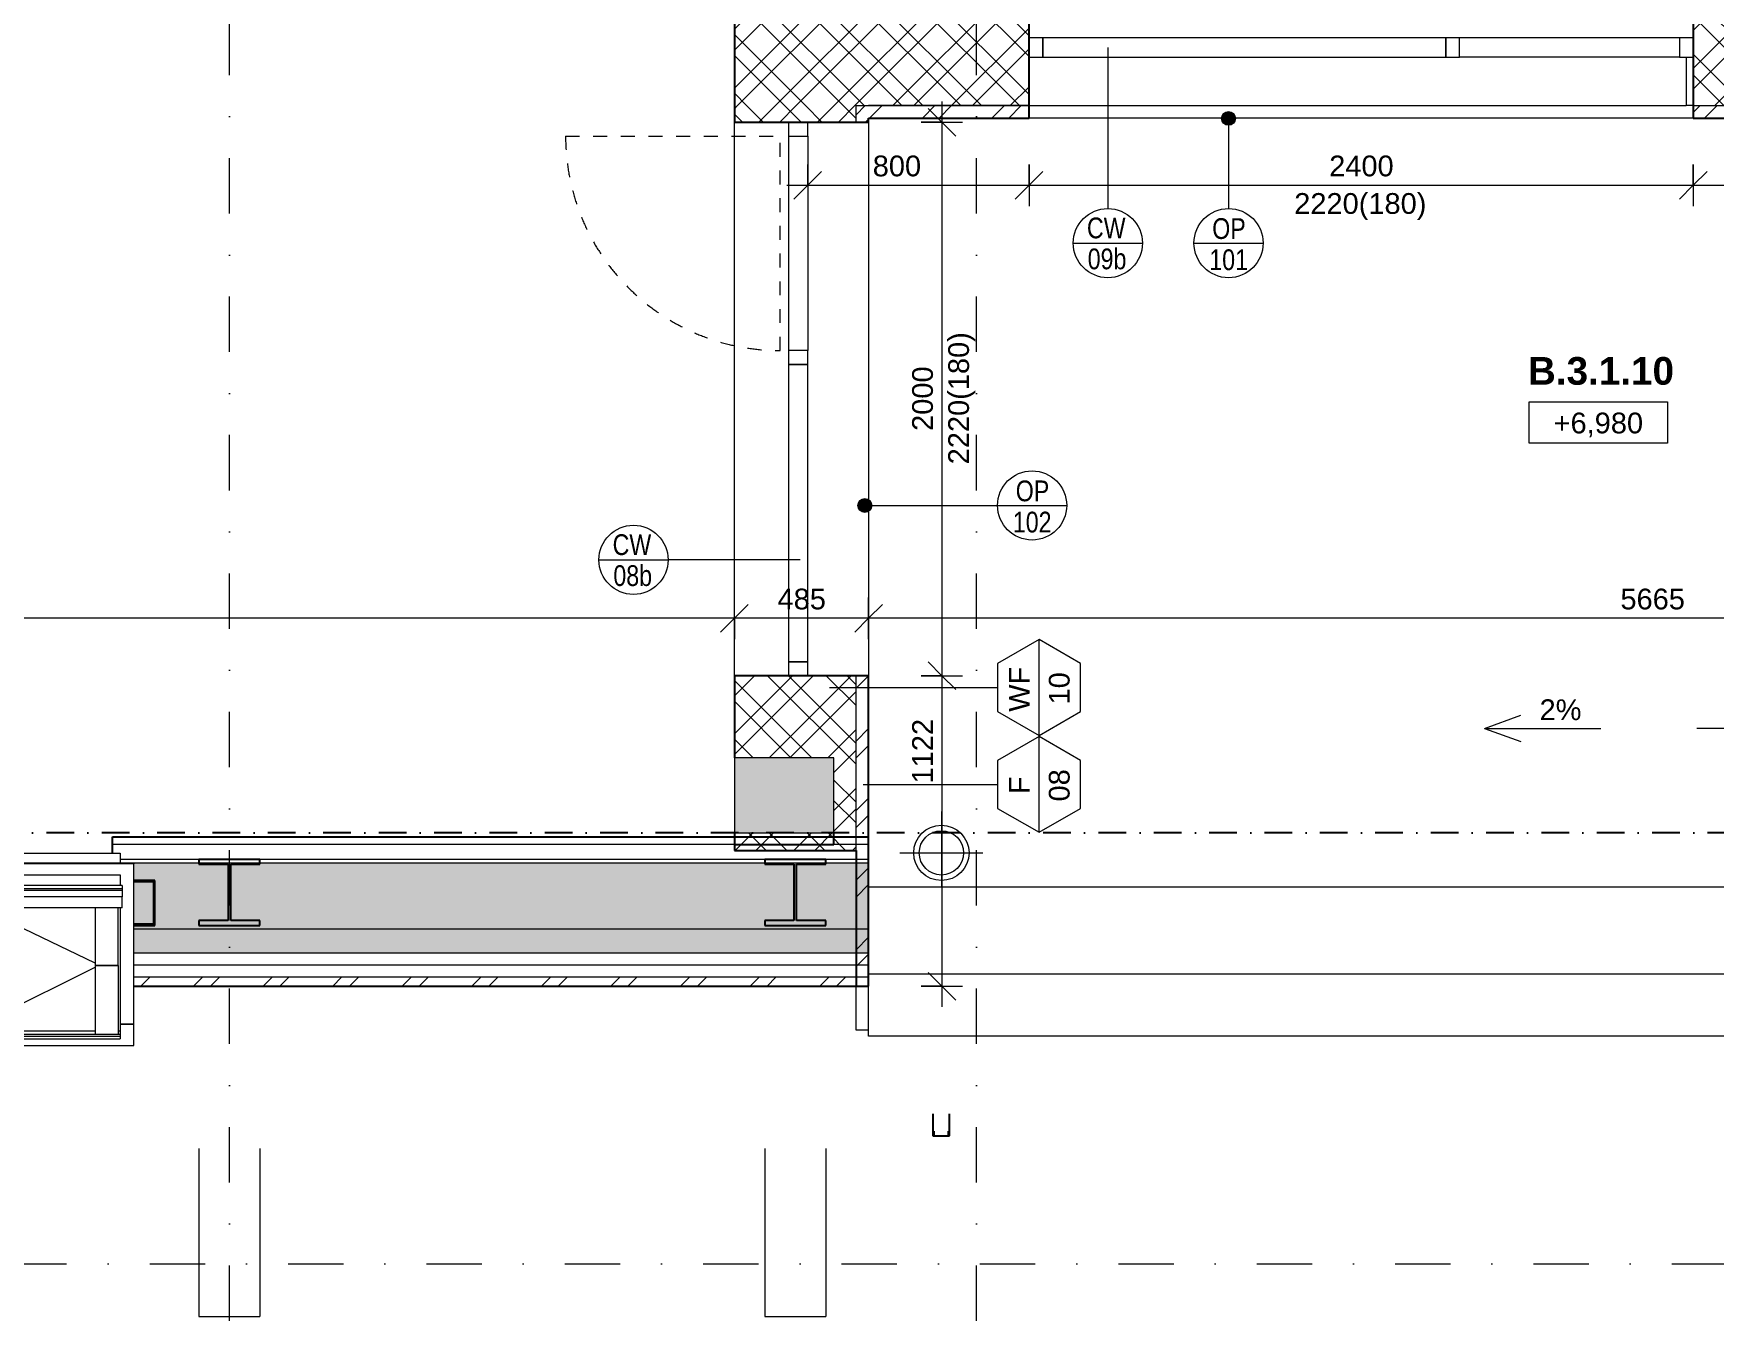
# Model space of a CAD drawing. Header units: millimetres. Extents: x -8380 to 43341, y -2985 to 58543.
# Drawn here: x -1637 to 4437, y 43687 to 48398 of the extents above; entities that cross this region are included whole.
import ezdxf

# ---------------------------------------------------------------- set-up
doc = ezdxf.new("R2010")
doc.units = ezdxf.units.MM
for name, pattern in [('HA_Dash_2mm-S1mm', [100, 50, -50]), ('HA_DashDot_10mm-S3mm', [500, 200, -150, 0, -150]), ('HA_DashDot_4mm-S1mm', [200, 100, -50, 0, -50])]:
    doc.linetypes.add(name, pattern=pattern)
for name, color, linetype, lineweight in [('A-____-____-DIMS', 9, 'Continuous', 5), ('A-____-____-DIMS-50', 9, 'Continuous', 5), ('A-AREA-____-IDEN', 9, 'Continuous', 9), ('A-DETL-____-THIN', 9, 'Continuous', 9), ('A-DETL-GENF-OTLN', 9, 'Continuous', 9), ('A-DOOR-____-OTLN', 9, 'Continuous', 9), ('A-FLOR-____-MCUT', 9, 'Continuous', 25), ('A-FLOR-____-OTLN', 9, 'Continuous', 9), ('A-FLOR-____-OVHD', 9, 'HA_DashDot_4mm-S1mm', 25), ('A-GENM-____-IDEN', 9, 'Continuous', 9), ('A-GENM-____-OTLN', 9, 'Continuous', 9), ('A-GLAZ-____-OTLN', 9, 'Continuous', 5), ('A-GLAZ-CURT-MCUT', 9, 'Continuous', 5), ('A-GLAZ-CURT-OTLN', 9, 'Continuous', 5), ('A-GLAZ-CWMG-MCUT', 9, 'Continuous', 5), ('A-GLAZ-CWMG-OTLN', 9, 'Continuous', 5), ('A-ROOF-____-MCUT', 9, 'Continuous', 25), ('A-ROOF-____-OTLN', 9, 'Continuous', 9), ('A-ROOF-____-PATT', 9, 'Continuous', 25), ('A-WALL-____-IDEN', 9, 'Continuous', 9), ('A-WALL-____-MCUT', 9, 'Continuous', 25), ('A-WALL-____-OTLN', 9, 'Continuous', 9), ('A-WALL-____-PATT', 9, 'Continuous', 25), ('G-____-____-DIMS', 9, 'Continuous', 5), ('G-____-____-TEXT', 9, 'Continuous', 5), ('P-SANR-FIXT-OTLN', 9, 'Continuous', 9), ('S-BEAM-____-MCUT', 9, 'Continuous', 25), ('S-BEAM-____-OTLN', 9, 'Continuous', 9), ('S-GRID-____-OTLN', 9, 'Continuous', 5)]:
    doc.layers.add(name, color=color, linetype=linetype, lineweight=lineweight)
doc.styles.add('Arial_1', font='arial.ttf', dxfattribs={"height": 75})
doc.styles.add('Arial_2', font='arial.ttf', dxfattribs={"width": 0.8, "height": 75})
doc.styles.add('Arial_B', font='arialbd.ttf', dxfattribs={"height": 100})
doc.dimstyles.new('Inner_Dimensions', dxfattribs={"dimscale": 304.8, "dimtxt": 76.519455, "dimasz": 0.328084, "dimexe": 0.246063, "dimexo": 0.0625, "dimgap": 0.032808, "dimtad": 1, "dimdec": 0, "dimzin": 0, "dimdsep": 46, "dimtxsty": 'Arial_1', "dimblk1": 'OBLIQUE', "dimblk2": 'OBLIQUE', "dimsah": 1, "dimcen": 0.09, "dimdle": 0.246063, "dimazin": 0, "dimtfac": 1, "dimtdec": 4, "dimtix": 1, "dimtmove": 2, "dimatfit": 3, "dimfxl": 0.246063, "dimfxlon": 1, "dimtvp": 1, "dimtolj": 1, "dimtzin": 0, "dimlwd": 9, "dimlwe": 9, "dimarcsym": 2})
doc.dimstyles.new('Inner_Dimensions_1', dxfattribs={"dimscale": 304.8, "dimtxt": 76.519455, "dimasz": 0.328084, "dimexe": 0.246063, "dimexo": 0.0625, "dimgap": 0.032808, "dimtad": 1, "dimdec": 0, "dimzin": 0, "dimdsep": 46, "dimtxsty": 'Arial_1', "dimblk1": 'OBLIQUE', "dimblk2": 'OBLIQUE', "dimsah": 1, "dimcen": 0.09, "dimdle": 0.246063, "dimazin": 0, "dimtfac": 1, "dimtdec": 4, "dimtix": 1, "dimtmove": 0, "dimatfit": 3, "dimfxl": 0.246063, "dimfxlon": 1, "dimtvp": 1, "dimtolj": 1, "dimtzin": 0, "dimlwd": 9, "dimlwe": 9, "dimarcsym": 2})
pattern_1 = [(45, (0, 0), (-106.066, 106.066), []), (45, (75, 0), (-106.066, 106.066), []), (315, (0, 0), (106.066, 106.066), []), (315, (75, 0), (106.066, 106.066), [])]
pattern_2 = [(45, (0, 0), (-125.7236, 125.7236), []), (45, (0, 190.5), (-125.7236, 125.7236), [])]
pattern_3 = [(0, (0, 0), (58.594, 33.829), [39.062, -78.125]), (120, (0, 0), (-58.593773, 33.829393), [39.063, -78.125]), (60, (0, 0), (0.000227, 67.658393), [0, -78.125, 39.063, 0])]

# ---------------------------------------------------------------- blocks, each defined once
blk = doc.blocks.new('BD Libus_IFC_ifc-1-DPS_3NP - B')
at = {"layer": 'S-BEAM-____-MCUT', "color": 7}
for p, q in [((-819.3, 45414), (-1039.3, 45414)), ((-1039.3, 45414), (-1039.3, 45396.6)), ((-1039.3, 45396.6), (-934, 45396.6)), ((-934, 45396.6), (-934, 45192.8)), ((-924.5, 45192.8), (-924.5, 45396.6)), ((-924.5, 45396.6), (-819.3, 45396.6)), ((-819.3, 45396.6), (-819.3, 45414)), ((1225.7, 45414), (1005.7, 45414)), ((1005.7, 45414), (1005.7, 45396.6)), ((1005.7, 45396.6), (1111, 45396.6)), ((1111, 45396.6), (1111, 45192.8)), ((1120.5, 45192.8), (1120.5, 45396.6)), ((1120.5, 45396.6), (1225.7, 45396.6)), ((1225.7, 45396.6), (1225.7, 45414)), ((-1199.3, 45338), (-1274.3, 45338)), ((-1274.3, 45333.7), (-1203.3, 45333.7)), ((-1203.3, 45333.7), (-1203.3, 45179.7)), ((-1199.3, 45175.4), (-1199.3, 45338)), ((-934, 45192.8), (-1039.3, 45192.8)), ((-1039.3, 45192.8), (-1039.3, 45175.4)), ((-819.3, 45192.8), (-924.5, 45192.8)), ((-819.3, 45175.4), (-819.3, 45192.8)), ((1111, 45192.8), (1005.7, 45192.8)), ((1005.7, 45192.8), (1005.7, 45175.4)), ((1225.7, 45192.8), (1120.5, 45192.8)), ((1225.7, 45175.4), (1225.7, 45192.8)), ((-1203.3, 45179.7), (-1274.3, 45179.7)), ((-1274.3, 45175.4), (-1199.3, 45175.4)), ((-1039.3, 45175.4), (-819.3, 45175.4)), ((1005.7, 45175.4), (1225.7, 45175.4))]:
    blk.add_line(p, q, dxfattribs=at)
at = {"layer": 'S-BEAM-____-OTLN', "color": 250}
for p, q in [((7000.7, 45000), (1380.7, 45000)), ((-1039.3, 44369.2), (-1039.3, 43762.7)), ((-819.3, 44369.2), (-819.3, 43762.7)), ((1005.7, 44369.2), (1005.7, 43762.7)), ((1225.7, 44369.2), (1225.7, 43762.7)), ((-1039.3, 43762.7), (-819.3, 43762.7)), ((1005.7, 43762.7), (1225.7, 43762.7))]:
    blk.add_line(p, q, dxfattribs=at)
blk = doc.blocks.new('Systémový panel - Sklo-1863489-DPS_3NP - B')
at = {"layer": 'A-GLAZ-CURT-MCUT'}
for p, q in [((728.0625, 0), (-728.0625, 0)), ((-728.0625, 0), (-728.0625, -70)), ((728.0625, -70), (728.0625, 0)), ((-728.0625, -70), (728.0625, -70))]:
    blk.add_line(p, q, dxfattribs=at)
blk = doc.blocks.new('Obdélníková příčel - 50x70mm EXT-1863486-DPS_3NP - B')
at = {"layer": 'A-GLAZ-CWMG-MCUT'}
for p, q in [((-50, 70), (0, 70)), ((-50, 0), (-50, 70)), ((0, 70), (0, 0)), ((0, 0), (-50, 0))]:
    blk.add_line(p, q, dxfattribs=at)
blk = doc.blocks.new('Obdélníková příčel - 50x70mm EXT-1863487-DPS_3NP - B')
at = {"layer": 'A-GLAZ-CWMG-MCUT'}
for p, q in [((0, 70), (-50, 70)), ((-50, 70), (-50, 0)), ((0, 0), (0, 70)), ((-50, 0), (0, 0))]:
    blk.add_line(p, q, dxfattribs=at)
blk = doc.blocks.new('Obdélníková příčel - 50x70mm EXT-1715287-DPS_3NP - B')
at = {"layer": 'A-GLAZ-CWMG-OTLN'}
for p, q in [((4310.7, 48382.7), (3516.8, 48382.7)), ((4310.7, 48312.7), (3516.8, 48312.7))]:
    blk.add_line(p, q, dxfattribs=at)
blk = doc.blocks.new('Obdélníková příčel - 50x70mm EXT-1863484-DPS_3NP - B')
at = {"layer": 'A-GLAZ-CWMG-MCUT'}
for p, q in [((-25, 70), (25, 70)), ((-25, 0), (-25, 70)), ((25, 70), (25, 0)), ((25, 0), (-25, 0))]:
    blk.add_line(p, q, dxfattribs=at)
blk = doc.blocks.new('Systémový panel - Sklo-2105243-DPS_3NP - B')
at = {"layer": 'A-GLAZ-CURT-MCUT'}
for p, q in [((537.5, 0), (-537.5, 0)), ((-537.5, 0), (-537.5, -70)), ((537.5, -70), (537.5, 0)), ((-537.5, -70), (537.5, -70))]:
    blk.add_line(p, q, dxfattribs=at)
blk = doc.blocks.new('ABMV_CW_Single_Swing_Generic - Ex_Glass_SKLOPNE-2105244-DPS_3NP - B')
at = {"layer": 'A-DOOR-____-OTLN', "linetype": 'HA_Dash_2mm-S1mm', "lineweight": 5}
for p in [(387.5, 805), (-387.5, 30)]:
    blk.add_line(p, (387.5, 30), dxfattribs=at)
blk.add_arc((387.5, 30), 775, 90, 180, dxfattribs=at)
blk = doc.blocks.new('Obdélníková příčel - 50x70mm EXT-1514239-DPS_3NP - B')
at = {"layer": 'A-GLAZ-CWMG-OTLN'}
for p, q in [((1090.7, 48027.7), (1090.7, 47252.7)), ((1160.7, 48027.7), (1160.7, 47252.7))]:
    blk.add_line(p, q, dxfattribs=at)
blk = doc.blocks.new('Roof-Windows_VELUX_GLL_1061 - SK08-1808627-DPS_3NP - B')
at = {"layer": 'A-GLAZ-____-OTLN'}
for p, q in [((-2464.3, 45436.6), (-1324.3, 45436.6)), ((-2464.3, 45402.1), (-2464.3, 45436.6)), ((-1324.3, 45436.6), (-1324.3, 45402.1)), ((-2514.3, 45402.1), (-1274.3, 45402.1)), ((-2514.3, 45402.1), (-2514.3, 45397.5)), ((-1274.3, 45397.5), (-2514.3, 45397.5)), ((-2514.3, 45397.5), (-2514.3, 45319.8)), ((-1274.3, 45402.1), (-1274.3, 45397.5)), ((-1274.3, 44818.5), (-1274.3, 45397.5)), ((-2472.4, 45307.3), (-2472.4, 45319.8)), ((-1316.2, 45319.8), (-2472.4, 45319.8)), ((-2464.3, 45358.8), (-1324.3, 45358.8)), ((-2464.3, 45319.8), (-2464.3, 45358.8)), ((-1324.3, 45358.8), (-1324.3, 45319.8)), ((-1316.2, 45319.8), (-1316.2, 45307.3)), ((-2472.4, 45301.9), (-2472.4, 45307.3)), ((-1316.2, 45307.3), (-2472.4, 45307.3)), ((-2472.4, 45278.4), (-2472.4, 45301.9)), ((-1316.2, 45301.9), (-2472.4, 45301.9)), ((-1316.2, 45278.4), (-2472.4, 45278.4)), ((-2472.4, 45278.4), (-2472.4, 45239.5)), ((-1316.2, 45307.3), (-1316.2, 45301.9)), ((-1316.2, 45301.9), (-1316.2, 45278.4)), ((-1316.2, 45239.5), (-1316.2, 45278.4)), ((-2514.3, 45239.5), (-2514.3, 44818.5)), ((-1316.2, 45239.5), (-2472.4, 45239.5)), ((-2464.3, 45239.5), (-2464.3, 44794)), ((-2457.9, 45239.5), (-2457.9, 45030.2)), ((-2374.7, 45038.6), (-1957.8, 45239.5)), ((-2374.7, 45030.2), (-2374.7, 45239.5)), ((-1413.9, 45038.6), (-1830.9, 45239.5)), ((-1413.9, 45239.5), (-1413.9, 45030.2)), ((-1330.7, 45030.2), (-1330.7, 45239.5)), ((-1324.3, 45239.5), (-1324.3, 44794)), ((-2457.9, 45030.2), (-2374.7, 45030.2)), ((-2457.9, 44781.5), (-2457.9, 45030.2)), ((-2374.7, 45030.2), (-2457.9, 45030.2)), ((-2374.7, 44781.5), (-2374.7, 45030.2)), ((-1909, 44794), (-2374.7, 45024.8)), ((-1879.6, 44794), (-1413.9, 45024.8)), ((-1413.9, 45030.2), (-1330.7, 45030.2)), ((-1413.9, 45030.2), (-1413.9, 44781.5)), ((-1330.7, 45030.2), (-1413.9, 45030.2)), ((-1330.7, 45030.2), (-1330.7, 44781.5)), ((-2514.3, 44818.5), (-2464.3, 44818.5)), ((-2464.3, 44818.5), (-2514.3, 44818.5)), ((-2514.3, 44818.5), (-2514.3, 44741.2)), ((-2464.3, 44785.3), (-2464.3, 44794)), ((-2457.9, 44794), (-2464.3, 44794)), ((-2464.3, 44781), (-2464.3, 44785.3)), ((-2464.3, 44774.1), (-2464.3, 44781)), ((-1324.3, 44781), (-2464.3, 44781)), ((-1324.3, 44774.1), (-2464.3, 44774.1)), ((-2464.3, 44765.6), (-2464.3, 44773.7)), ((-2374.7, 44781.5), (-2457.9, 44781.5)), ((-1413.9, 44794), (-2374.7, 44794)), ((-1330.7, 44781.5), (-1413.9, 44781.5)), ((-1324.3, 44794), (-1330.7, 44794)), ((-1324.3, 44818.5), (-1274.3, 44818.5)), ((-1274.3, 44818.5), (-1324.3, 44818.5)), ((-1324.3, 44794), (-1324.3, 44785.3)), ((-1324.3, 44785.3), (-1324.3, 44781)), ((-1324.3, 44781), (-1324.3, 44774.1)), ((-1324.3, 44773.7), (-1324.3, 44765.6)), ((-1274.3, 44741.2), (-1274.3, 44818.5)), ((-2514.3, 44741.2), (-1274.3, 44741.2)), ((-2464.3, 44765.6), (-1324.3, 44765.6)), ((-2464.3, 44765.6), (-2464.3, 44765.6)), ((-1324.3, 44765.6), (-1324.3, 44765.6))]:
    blk.add_line(p, q, dxfattribs=at)
blk = doc.blocks.new('TP11-chrlič - TP11-chrlič-1749804-DPS_3NP - B')
at = {"layer": 'A-GENM-____-OTLN'}
for p, q in [((1512.8, 44432.1), (1512.8, 44414.7)), ((1562.8, 44414.7), (1512.8, 44414.7)), ((1562.8, 44414.7), (1562.8, 44432.1))]:
    blk.add_line(p, q, dxfattribs=at)
blk = doc.blocks.new('VĚNEC B2-B3 - VĚNEC B2-B3-2159168-DPS_3NP - B')
at = {"layer": 'A-FLOR-____-MCUT'}
for p, q in [((895.7, 45510.2), (895.7, 45468.1)), ((1255.7, 45468.1), (1255.7, 45510.2)), ((895.7, 45468.1), (1255.7, 45468.1))]:
    blk.add_line(p, q, dxfattribs=at)
blk = doc.blocks.new('LV_PF_GenericSymbol - Default-2172435-DPS_3NP - B')
at = {"layer": 'P-SANR-FIXT-OTLN'}
for p, q in [((0, 150), (0, -122.6)), ((-150, 0), (150, 0))]:
    blk.add_line(p, q, dxfattribs=at)
for radius in [100, 80]:
    blk.add_circle((0, 0), radius, dxfattribs=at)
blk = doc.blocks.new('DIMBLOCK52-DPS_3NP - B')
at = {"layer": 'A-____-____-DIMS-50', "lineweight": 9}
for p, q in [((1380.7, 46210.1), (1380.7, 46360.1)), ((7045.7, 46210.1), (7045.7, 46360.1)), ((1380.7, 46285.1), (1430.7, 46335.1)), ((7045.7, 46285.1), (7095.7, 46335.1)), ((1380.7, 46285.1), (1330.7, 46235.1)), ((7045.7, 46285.1), (1380.7, 46285.1)), ((1380.7, 46285.1), (1380.7, 46210.1)), ((7045.7, 46285.1), (6995.7, 46235.1)), ((7045.7, 46285.1), (7045.7, 46210.1))]:
    blk.add_line(p, q, dxfattribs=at)
at = {"layer": 'A-____-____-DIMS-50', "color": 0, "lineweight": 9, "insert": (4097.8, 46392.4), "char_height": 75, "width": 276.883, "attachment_point": 1, "line_spacing_factor": 0.941778, "style": 'Arial_1'}
blk.add_mtext('5665', dxfattribs=at)
blk = doc.blocks.new('_Oblique')
at = {"color": 0, "linetype": 'ByBlock', "lineweight": -2}
blk.add_line((-0.5, -0.5), (0.5, 0.5), dxfattribs=at)
blk = doc.blocks.new('DIMBLOCK53-DPS_3NP - B')
at = {"layer": 'A-____-____-DIMS-50', "lineweight": 9}
for p, q in [((895.7, 46210.1), (895.7, 46360.1)), ((1380.7, 46210.1), (1380.7, 46360.1)), ((895.7, 46285.1), (945.7, 46335.1)), ((1380.7, 46285.1), (1430.7, 46335.1)), ((895.7, 46285.1), (845.7, 46235.1)), ((1380.7, 46285.1), (895.7, 46285.1)), ((895.7, 46285.1), (895.7, 46210.1)), ((1380.7, 46285.1), (1330.7, 46235.1)), ((1380.7, 46285.1), (1380.7, 46210.1))]:
    blk.add_line(p, q, dxfattribs=at)
at = {"layer": 'A-____-____-DIMS-50', "color": 0, "lineweight": 9, "insert": (1051.7, 46392.4), "char_height": 75, "width": 207.662, "attachment_point": 1, "line_spacing_factor": 0.941778, "style": 'Arial_1'}
blk.add_mtext('485', dxfattribs=at)
blk = doc.blocks.new('DIMBLOCK54-DPS_3NP - B')
at = {"layer": 'A-____-____-DIMS-50', "lineweight": 9}
for p, q in [((-6379.3, 46210.1), (-6379.3, 46360.1)), ((895.7, 46210.1), (895.7, 46360.1)), ((-6379.3, 46285.1), (-6329.3, 46335.1)), ((895.7, 46285.1), (945.7, 46335.1)), ((895.7, 46285.1), (-6454.3, 46285.1)), ((-6379.3, 46285.1), (-6429.3, 46235.1)), ((-6379.3, 46285.1), (-6379.3, 46210.1)), ((895.7, 46285.1), (845.7, 46235.1)), ((895.7, 46285.1), (895.7, 46210.1))]:
    blk.add_line(p, q, dxfattribs=at)
at = {"layer": 'A-____-____-DIMS-50', "color": 0, "lineweight": 9, "insert": (-2857.2, 46392.4), "char_height": 75, "width": 276.883, "attachment_point": 1, "line_spacing_factor": 0.941778, "style": 'Arial_1'}
blk.add_mtext('7275', dxfattribs=at)
blk = doc.blocks.new('DIMBLOCK155-DPS_3NP - B')
at = {"layer": 'A-____-____-DIMS-50', "lineweight": 9}
for p, q in [((1160.7, 47924.8), (1160.7, 47774.8)), ((1160.7, 47849.8), (1160.7, 47924.8)), ((1160.7, 47849.8), (1210.7, 47899.8)), ((1960.7, 47924.8), (1960.7, 47774.8)), ((1960.7, 47849.8), (1960.7, 47924.8)), ((1960.7, 47849.8), (2010.7, 47899.8)), ((1085.7, 47849.8), (1960.7, 47849.8)), ((1160.7, 47849.8), (1110.7, 47799.8)), ((1960.7, 47849.8), (1910.7, 47799.8))]:
    blk.add_line(p, q, dxfattribs=at)
at = {"layer": 'A-____-____-DIMS-50', "color": 0, "lineweight": 9, "insert": (1395.7, 47957.1), "char_height": 75, "width": 207.662, "attachment_point": 1, "line_spacing_factor": 0.941778, "style": 'Arial_1'}
blk.add_mtext('800', dxfattribs=at)
blk = doc.blocks.new('DIMBLOCK156-DPS_3NP - B')
at = {"layer": 'A-____-____-DIMS-50', "lineweight": 9}
for p, q in [((1960.7, 47924.8), (1960.7, 47774.8)), ((1960.7, 47849.8), (1960.7, 47924.8)), ((1960.7, 47849.8), (2010.7, 47899.8)), ((4360.7, 47924.8), (4360.7, 47774.8)), ((4360.7, 47849.8), (4360.7, 47924.8)), ((4360.7, 47849.8), (4410.7, 47899.8)), ((1960.7, 47849.8), (1910.7, 47799.8)), ((1960.7, 47849.8), (4360.7, 47849.8)), ((4360.7, 47849.8), (4310.7, 47799.8))]:
    blk.add_line(p, q, dxfattribs=at)
at = {"layer": 'A-____-____-DIMS-50', "color": 0, "lineweight": 9, "insert": (3045.3, 47957.1), "char_height": 75, "width": 276.883, "attachment_point": 1, "line_spacing_factor": 0.941778, "style": 'Arial_1'}
blk.add_mtext('2400', dxfattribs=at)
blk = doc.blocks.new('DIMBLOCK157-DPS_3NP - B')
at = {"layer": 'A-____-____-DIMS-50', "lineweight": 9}
for p, q in [((4360.7, 47924.8), (4360.7, 47774.8)), ((4360.7, 47849.8), (4360.7, 47924.8)), ((4360.7, 47849.8), (4410.7, 47899.8)), ((7000.7, 47924.8), (7000.7, 47774.8)), ((7000.7, 47849.8), (7000.7, 47924.8)), ((7000.7, 47849.8), (7050.7, 47899.8)), ((4360.7, 47849.8), (4310.7, 47799.8)), ((4360.7, 47849.8), (7075.7, 47849.8)), ((7000.7, 47849.8), (6950.7, 47799.8))]:
    blk.add_line(p, q, dxfattribs=at)
at = {"layer": 'A-____-____-DIMS-50', "color": 0, "lineweight": 9, "insert": (5565.3, 47957.1), "char_height": 75, "width": 276.883, "attachment_point": 1, "line_spacing_factor": 0.941778, "style": 'Arial_1'}
blk.add_mtext('2640', dxfattribs=at)
blk = doc.blocks.new('DIMBLOCK158-DPS_3NP - B')
at = {"layer": 'A-____-____-DIMS-50', "lineweight": 9}
for p, q in [((1645.5, 48077.7), (1595.5, 48127.7)), ((1645.5, 48152.7), (1645.5, 46077.7)), ((1570.5, 48077.7), (1720.5, 48077.7)), ((1645.5, 48077.7), (1570.5, 48077.7)), ((1645.5, 48077.7), (1695.5, 48027.7)), ((1645.5, 46077.7), (1595.5, 46127.7)), ((1570.5, 46077.7), (1720.5, 46077.7)), ((1645.5, 46077.7), (1570.5, 46077.7)), ((1645.5, 46077.7), (1695.5, 46027.7))]:
    blk.add_line(p, q, dxfattribs=at)
at = {"layer": 'A-____-____-DIMS-50', "color": 0, "lineweight": 9, "insert": (1538.1, 46962.3), "char_height": 75, "width": 276.883, "attachment_point": 1, "rotation": 90, "line_spacing_factor": 0.941778, "style": 'Arial_1'}
blk.add_mtext('2000', dxfattribs=at)
blk = doc.blocks.new('DIMBLOCK159-DPS_3NP - B')
at = {"layer": 'A-____-____-DIMS-50', "lineweight": 9}
for p, q in [((1645.5, 46077.7), (1595.5, 46127.7)), ((1570.5, 46077.7), (1720.5, 46077.7)), ((1645.5, 46077.7), (1570.5, 46077.7)), ((1645.5, 46077.7), (1645.5, 44880.9)), ((1645.5, 46077.7), (1695.5, 46027.7)), ((1570.5, 44955.9), (1720.5, 44955.9)), ((1645.5, 44955.9), (1570.5, 44955.9)), ((1645.5, 44955.9), (1595.5, 45005.9)), ((1645.5, 44955.9), (1695.5, 44905.9))]:
    blk.add_line(p, q, dxfattribs=at)
at = {"layer": 'A-____-____-DIMS-50', "color": 0, "lineweight": 9, "insert": (1538.1, 45688.6), "char_height": 75, "width": 276.883, "attachment_point": 1, "rotation": 90, "line_spacing_factor": 0.941778, "style": 'Arial_1'}
blk.add_mtext('1122', dxfattribs=at)
blk = doc.blocks.new('Spot Elevations - Generic-448778-DPS_3NP - B')
at = {"layer": 'G-____-____-DIMS', "lineweight": 9}
for p, q in [((-5, 0), (-5, 3)), ((-5, 3), (5, 3)), ((5, 3), (5, 0)), ((5, 0), (-5, 0))]:
    blk.add_line(p, q, dxfattribs=at)
blk = doc.blocks.new('HA_TAG_GM_Products - Generic-588599-DPS_3NP - B')
at = {"layer": 'A-GENM-____-IDEN'}
blk.add_line((-2.5, 0), (2.5, 0), dxfattribs=at)
blk.add_circle((0, 0), 2.5, dxfattribs=at)
blk = doc.blocks.new('HA_TAG_cWA - Default-922888-DPS_3NP - B')
at = {"layer": 'A-WALL-____-IDEN'}
blk.add_line((-2.5, 0), (2.5, 0), dxfattribs=at)
blk.add_circle((0, 0), 2.5, dxfattribs=at)
blk = doc.blocks.new('HA_TAG_WA_Partitions - Group _ Type Mark-556634-DPS_3NP - B')
at = {"layer": 'A-WALL-____-IDEN'}
for p, q in [((-1.73, 3), (-3.46, 0)), ((1.73, 3), (-1.73, 3)), ((3.46, 0), (1.73, 3)), ((-3.46, 0), (3.46, 0)), ((-3.46, 0), (-1.73, -3)), ((1.73, -3), (3.46, 0)), ((-1.73, -3), (1.73, -3))]:
    blk.add_line(p, q, dxfattribs=at)

msp = doc.modelspace()

# ---------------------------------------------------------------- hatches: boundary and pattern name
at = {"layer": 'A-DETL-GENF-OTLN'}
msp.add_hatch(color=254, dxfattribs=at).paths.add_polyline_path([(1255.7, 45510.2), (1255.7, 45781.1), (895.7, 45781.1), (895.7, 45510.2)])
at = {"layer": 'A-GENM-____-IDEN'}
h = msp.add_hatch(color=256, dxfattribs=at)
edge = h.paths.add_edge_path()
edge.add_arc((2681.6, 48091.4), 25, 0, 360)
h = msp.add_hatch(color=256, dxfattribs=at)
edge = h.paths.add_edge_path()
edge.add_arc((1367.3, 46693), 25, 0, 360)
at = {"layer": 'A-ROOF-____-PATT', "lineweight": 5}
h = msp.add_hatch(dxfattribs=at)
h.set_pattern_fill('FP_1', color=256, style=0, pattern_type=2)
h.set_pattern_definition(pattern_3)
h.paths.add_polyline_path([(7228.9, 45161.9), (7340.7, 45161.9), (7340.7, 45400.5), (7000.7, 45400.5), (7000.7, 45161.9)])
h.paths.add_polyline_path([(-6370.2, 45161.9), (-3709.3, 45161.9), (-3709.3, 45400.5), (-6829.3, 45400.5), (-6829.3, 45161.9)])
h.paths.add_polyline_path([(21170.7, 45161.9), (21170.7, 45400.5), (18050.7, 45400.5), (18050.7, 45161.9), (20828.1, 45161.9)])
h.paths.add_polyline_path([(-1274.3, 45161.9), (1380.7, 45161.9), (1380.7, 45400.5), (-1274.3, 45400.5), (-1274.3, 45168.7)])
h.paths.add_polyline_path([(12960.7, 45161.9), (15615.7, 45161.9), (15615.7, 45400.5), (12960.7, 45400.5), (12960.7, 45337.9)])
h = msp.add_hatch(dxfattribs=at)
h.set_pattern_fill('FP_1', color=256, style=0, pattern_type=2)
h.set_pattern_definition(pattern_3)
h.paths.add_polyline_path([(20828.1, 45075.2), (21170.7, 45075.2), (21170.7, 45161.9), (18050.7, 45161.9), (18050.7, 45075.2), (19694.8, 45075.2)])
h.paths.add_polyline_path([(-6370.2, 45075.2), (-3709.3, 45075.2), (-3709.3, 45161.9), (-6829.3, 45161.9), (-6829.3, 45075.2)])
h.paths.add_polyline_path([(-1274.3, 45075.2), (1380.7, 45075.2), (1380.7, 45161.9), (-1274.3, 45161.9), (-1274.3, 45077.6)])
h.paths.add_polyline_path([(15615.7, 45075.2), (15615.7, 45161.9), (12960.7, 45161.9), (12960.7, 45075.2), (15445.1, 45075.2)])
h.paths.add_polyline_path([(7000.7, 45075.2), (7340.7, 45075.2), (7340.7, 45161.9), (7000.7, 45161.9)])
h = msp.add_hatch(dxfattribs=at)
h.set_pattern_fill('FP_7', color=256, style=0, pattern_type=2)
h.set_pattern_definition(pattern_2)
h.paths.add_polyline_path([(20828.1, 44955.9), (21170.7, 44955.9), (21170.7, 44988.4), (18050.7, 44988.4), (18050.7, 44955.9), (19694.8, 44955.9)])
h.paths.add_polyline_path([(-6370.2, 44955.9), (-3709.3, 44955.9), (-3709.3, 44988.4), (-6829.3, 44988.4), (-6829.3, 44955.9)])
h.paths.add_polyline_path([(-1274.3, 44955.9), (1380.7, 44955.9), (1380.7, 44988.4), (-1274.3, 44988.4), (-1274.3, 44987.5)])
h.paths.add_polyline_path([(15615.7, 44955.9), (15615.7, 44988.4), (12960.7, 44988.4), (12960.7, 44955.9), (15445.1, 44955.9)])
h.paths.add_polyline_path([(7000.7, 44955.9), (7340.7, 44955.9), (7340.7, 44988.4), (7000.7, 44988.4)])
at = {"layer": 'A-WALL-____-PATT', "lineweight": 5}
h = msp.add_hatch(dxfattribs=at)
h.set_pattern_fill('FP_2', color=256, style=0, pattern_type=2)
h.set_pattern_definition(pattern_1)
h.paths.add_polyline_path([(12960.7, 48137.7), (13005.7, 48137.7), (13005.7, 48577.7), (12410.7, 48577.7), (12410.7, 48137.7), (12895.2, 48137.7)])
h.paths.add_polyline_path([(10011.2, 48137.7), (10011.2, 48577.7), (4360.7, 48577.7), (4360.7, 48137.7), (8362.2, 48137.7)])
h.paths.add_polyline_path([(895.7, 48137.7), (1960.7, 48137.7), (1960.7, 48577.7), (895.7, 48577.7)])
h = msp.add_hatch(dxfattribs=at)
h.set_pattern_fill('FP_2', color=256, style=0, pattern_type=2)
h.set_pattern_definition(pattern_1)
h.paths.add_polyline_path([(1335.7, 45446.5), (1335.7, 46077.7), (895.7, 46077.7), (895.7, 45781.1), (1255.7, 45781.1), (1255.7, 45510.2), (895.7, 45510.2), (895.7, 45446.5), (1255.7, 45446.5)])
h.paths.add_polyline_path([(895.7, 48077.7), (1335.7, 48077.7), (1335.7, 48137.7), (895.7, 48137.7)])
h = msp.add_hatch(dxfattribs=at)
h.set_pattern_fill('FP_7', color=256, style=0, pattern_type=2)
h.set_pattern_definition(pattern_2)
h.paths.add_polyline_path([(1380.7, 44955.9), (1380.7, 46077.7), (1335.7, 46077.7), (1335.7, 44955.9)])
h.paths.add_polyline_path([(1380.7, 48077.7), (1380.7, 48137.7), (1335.7, 48137.7), (1335.7, 48077.7)])
h = msp.add_hatch(dxfattribs=at)
h.set_pattern_fill('FP_7', color=256, style=0, pattern_type=2)
h.set_pattern_definition(pattern_2)
h.paths.add_polyline_path([(1380.7, 48092.7), (1960.7, 48092.7), (1960.7, 48137.7), (1380.7, 48137.7)])
h.paths.add_polyline_path([(7045.7, 48092.7), (7045.7, 48137.7), (4360.7, 48137.7), (4360.7, 48092.7), (7000.7, 48092.7)])

# ---------------------------------------------------------------- linework, layer by layer
at = {"layer": 'A-DETL-____-THIN'}
for p, q in [((3606.9, 45887.5), (3738.4, 45935.4)), ((3606.9, 45887.5), (4026.9, 45887.5)), ((3606.9, 45887.5), (3738.4, 45839.6)), ((4794.5, 45887.5), (4374.5, 45887.5)), ((1255.7, 45781.1), (895.7, 45781.1)), ((895.7, 45781.1), (895.7, 45510.2)), ((1255.7, 45510.2), (1255.7, 45781.1)), ((895.7, 45510.2), (1255.7, 45510.2))]:
    msp.add_line(p, q, dxfattribs=at)
at = {"layer": 'A-FLOR-____-OTLN'}
msp.add_line((4360.7, 48137.7), (4335.7, 48137.7), dxfattribs=at)
at = {"layer": 'A-FLOR-____-OVHD'}
for p, q in [((20720.7, 45510.2), (-7503.5, 45510.2)), ((1612.8, 44494.7), (1612.8, 44414.7)), ((1672.8, 44414.7), (1672.8, 44494.7)), ((1612.8, 44414.7), (1672.8, 44414.7))]:
    msp.add_line(p, q, dxfattribs=at)
at = {"layer": 'A-GENM-____-IDEN'}
for p, q in [((2681.6, 48091.4), (2681.6, 47765.8)), ((1367.3, 46693), (1846.6, 46693))]:
    msp.add_line(p, q, dxfattribs=at)
for centre in [(2681.6, 48091.4), (1367.3, 46693)]:
    msp.add_circle(centre, 25, dxfattribs=at)
at = {"layer": 'A-ROOF-____-MCUT'}
for p, q in [((-1351.6, 45495.3), (1380.7, 45495.3)), ((-1351.6, 45436.6), (-1351.6, 45495.3)), ((1380.7, 44955.9), (1380.7, 45495.3)), ((-1274.3, 44955.9), (1380.7, 44955.9))]:
    msp.add_line(p, q, dxfattribs=at)
at = {"layer": 'A-ROOF-____-MCUT', "lineweight": 9}
for p, q in [((1380.7, 45468.2), (-1351.6, 45468.2)), ((1380.7, 45414), (-1324.3, 45414)), ((1380.7, 45400.5), (-1274.3, 45400.5)), ((1380.7, 45161.9), (-1274.3, 45161.9)), ((1380.7, 45075.2), (-1274.3, 45075.2)), ((1380.7, 45031.8), (-1274.3, 45031.8)), ((1380.7, 44988.4), (-1274.3, 44988.4))]:
    msp.add_line(p, q, dxfattribs=at)
at = {"layer": 'A-ROOF-____-OTLN'}
for p, q in [((1380.7, 45315.1), (7000.7, 45315.1)), ((1380.7, 44775.7), (1380.7, 44955.9)), ((7000.7, 44775.7), (1380.7, 44775.7))]:
    msp.add_line(p, q, dxfattribs=at)
at = {"layer": 'A-WALL-____-IDEN'}
for p, q in [((2245.3, 48347.3), (2245.3, 47765.8)), ((1133.2, 46496.4), (656.2, 46496.4)), ((1239.6, 46035.3), (1846.6, 46035.3)), ((1361.2, 45684.9), (1846.6, 45684.9))]:
    msp.add_line(p, q, dxfattribs=at)
at = {"layer": 'A-WALL-____-MCUT'}
for p, q in [((895.7, 48577.7), (895.7, 48077.7)), ((1960.7, 48137.7), (1960.7, 48577.7)), ((4360.7, 48577.7), (4360.7, 48092.7)), ((1960.7, 48092.7), (1960.7, 48137.7)), ((895.7, 48077.7), (1380.7, 48077.7)), ((1380.7, 48077.7), (1380.7, 48092.7)), ((1380.7, 48092.7), (1960.7, 48092.7)), ((4360.7, 48092.7), (7000.7, 48092.7)), ((895.7, 46077.7), (895.7, 45781.1)), ((1380.7, 46077.7), (895.7, 46077.7)), ((1380.7, 45495.3), (1380.7, 46077.7)), ((895.7, 45510.2), (895.7, 45446.5)), ((895.7, 45446.5), (1335.7, 45446.5)), ((1335.7, 45446.5), (1335.7, 44955.9))]:
    msp.add_line(p, q, dxfattribs=at)
at = {"layer": 'A-WALL-____-MCUT', "lineweight": 9}
for p, q in [((1335.7, 48137.7), (1960.7, 48137.7)), ((1335.7, 48077.7), (1335.7, 48137.7)), ((1960.7, 48137.7), (1380.7, 48137.7)), ((4360.7, 48137.7), (7045.7, 48137.7)), ((1335.7, 45446.5), (1335.7, 46077.7))]:
    msp.add_line(p, q, dxfattribs=at)
at = {"layer": 'A-WALL-____-OTLN'}
for p, q in [((4335.7, 48312.7), (4335.7, 48137.7)), ((1960.7, 48137.7), (4335.7, 48137.7)), ((895.7, 46077.7), (895.7, 48077.7)), ((1380.7, 48077.7), (1380.7, 46077.7)), ((4360.7, 48092.7), (1960.7, 48092.7)), ((1335.7, 44797), (1335.7, 44955.9)), ((1380.7, 44797), (1335.7, 44797))]:
    msp.add_line(p, q, dxfattribs=at)
at = {"layer": 'S-GRID-____-OTLN', "linetype": 'HA_DashDot_10mm-S3mm', "lineweight": 9}
for p, q in [((-929.3, 37745.7), (-929.3, 56942.9)), ((1770.7, 37745.7), (1770.7, 56942.9)), ((-6718.5, 43952.7), (21372.5, 43952.7))]:
    msp.add_line(p, q, dxfattribs=at)

# ---------------------------------------------------------------- block references
at = {"lineweight": 5}
msp.add_blockref('BD Libus_IFC_ifc-1-DPS_3NP - B', (0, 0), dxfattribs=at)
at = {"layer": 'A-DOOR-____-OTLN', "rotation": 90.00000000000038}
msp.add_blockref('ABMV_CW_Single_Swing_Generic - Ex_Glass_SKLOPNE-2105244-DPS_3NP - B', (1090.7, 47640.2), dxfattribs=at)
at = {"layer": 'A-FLOR-____-OTLN'}
msp.add_blockref('VĚNEC B2-B3 - VĚNEC B2-B3-2159168-DPS_3NP - B', (0, 0), dxfattribs=at)
at = {"layer": 'A-GENM-____-IDEN', "xscale": 49.99999999999998, "yscale": 49.99999999999998, "zscale": 49.99999999999998}
for p in [(2681.6, 47640.8), (1971.6, 46693)]:
    msp.add_blockref('HA_TAG_GM_Products - Generic-588599-DPS_3NP - B', p, dxfattribs=at)
at = {"layer": 'A-GENM-____-OTLN'}
msp.add_blockref('TP11-chrlič - TP11-chrlič-1749804-DPS_3NP - B', (105, 0), dxfattribs=at)
at = {"layer": 'A-GLAZ-____-OTLN'}
msp.add_blockref('Roof-Windows_VELUX_GLL_1061 - SK08-1808627-DPS_3NP - B', (0, 0), dxfattribs=at)
at = {"layer": 'A-GLAZ-CURT-OTLN'}
msp.add_blockref('Systémový panel - Sklo-1863489-DPS_3NP - B', (2738.8, 48382.7), dxfattribs=at)
at = {"layer": 'A-GLAZ-CURT-OTLN', "rotation": 90.00000000000038}
msp.add_blockref('Systémový panel - Sklo-2105243-DPS_3NP - B', (1090.7, 46665.2), dxfattribs=at)
at = {"layer": 'A-GLAZ-CWMG-OTLN'}
for p, rotation in [((1960.7, 48382.7), 180), ((1090.7, 46077.7), 270.0000000000004)]:
    msp.add_blockref('Obdélníková příčel - 50x70mm EXT-1863487-DPS_3NP - B', p, dxfattribs=dict(at, rotation=rotation))
at = {"layer": 'A-GLAZ-CWMG-OTLN', "extrusion": (0, 0, -1)}
for name, p, rotation in [('Obdélníková příčel - 50x70mm EXT-1863484-DPS_3NP - B', (-3491.8, 48382.7), 180), ('Obdélníková příčel - 50x70mm EXT-1863486-DPS_3NP - B', (-4360.7, 48382.7), 180), ('Obdélníková příčel - 50x70mm EXT-1863486-DPS_3NP - B', (-1090.7, 48077.7), 89.99999999999962), ('Obdélníková příčel - 50x70mm EXT-1863484-DPS_3NP - B', (-1090.7, 47227.7), 89.99999999999962)]:
    msp.add_blockref(name, p, dxfattribs=dict(at, rotation=rotation))
at = {"layer": 'A-GLAZ-CWMG-OTLN'}
for name in ['Obdélníková příčel - 50x70mm EXT-1715287-DPS_3NP - B', 'Obdélníková příčel - 50x70mm EXT-1514239-DPS_3NP - B']:
    msp.add_blockref(name, (0, 0), dxfattribs=at)
at = {"layer": 'A-WALL-____-IDEN', "xscale": 49.99999999999998, "yscale": 49.99999999999998, "zscale": 49.99999999999998}
for p in [(2245.3, 47640.8), (531.2, 46496.4)]:
    msp.add_blockref('HA_TAG_cWA - Default-922888-DPS_3NP - B', p, dxfattribs=at)
for p, rotation in [((1996.6, 46035.3), 89.99999999999972), ((1996.6, 45684.9), 89.99999999999991)]:
    msp.add_blockref('HA_TAG_WA_Partitions - Group _ Type Mark-556634-DPS_3NP - B', p, dxfattribs=dict(at, rotation=rotation))
at = {"layer": 'G-____-____-DIMS', "lineweight": 9, "xscale": 49.99999999999998, "yscale": 49.99999999999998, "zscale": 49.99999999999998}
msp.add_blockref('Spot Elevations - Generic-448778-DPS_3NP - B', (4017.4, 46917.5), dxfattribs=at)
at = {"layer": 'P-SANR-FIXT-OTLN'}
msp.add_blockref('LV_PF_GenericSymbol - Default-2172435-DPS_3NP - B', (1643.7, 45437.7), dxfattribs=at)

# ---------------------------------------------------------------- texts
at = {"layer": 'A-AREA-____-IDEN', "lineweight": 5, "insert": (3763.5, 47229.2), "char_height": 100, "width": 653.375, "attachment_point": 1, "style": 'Arial_B'}
msp.add_mtext('B.3.1.10', dxfattribs=at)
at = {"layer": 'A-GENM-____-IDEN', "lineweight": 5, "char_height": 75, "attachment_point": 1, "style": 'Arial_2'}
for s, insert, width in [('OP', (2622.6, 47730.9), 147.51), ('101', (2612, 47618.2), 173.164), ('OP', (1912.6, 46783.1), 147.51), ('102', (1902, 46670.4), 173.164)]:
    msp.add_mtext(s, dxfattribs=dict(at, insert=insert, width=width))
at = {"layer": 'A-WALL-____-IDEN', "lineweight": 5, "char_height": 75, "attachment_point": 1, "style": 'Arial_2'}
for s, insert, width in [('CW', (2169.8, 47733.1), 176.371), ('09b', (2172.6, 47621.3), 169.958), ('CW', (455.6, 46588.7), 176.371), ('08b', (458.4, 46476.9), 169.958)]:
    msp.add_mtext(s, dxfattribs=dict(at, insert=insert, width=width))
at = {"layer": 'A-WALL-____-IDEN', "lineweight": 5, "char_height": 75, "attachment_point": 1, "rotation": 90, "style": 'Arial_1'}
for s, insert, width in [('WF', (1887.7, 45947.4), 208.439), ('10', (2032.2, 45973.9), 144.304), ('F', (1887.7, 45649.9), 80.169), ('08', (2032.2, 45623.4), 144.304)]:
    msp.add_mtext(s, dxfattribs=dict(at, insert=insert, width=width))
at = {"layer": 'G-____-____-TEXT', "color": 7, "lineweight": 9, "char_height": 75, "attachment_point": 1, "style": 'Arial_1'}
for s, insert, width in [('2220(180)', (2919, 47821.5), 593.249), ('2%', (3805.6, 45992.3), 184.388)]:
    msp.add_mtext(s, dxfattribs=dict(at, insert=insert, width=width))
at = {"layer": 'G-____-____-TEXT', "color": 7, "lineweight": 9, "insert": (1668.5, 46841.5), "char_height": 75, "width": 593.249, "attachment_point": 1, "rotation": 90, "style": 'Arial_1'}
msp.add_mtext('2220(180)', dxfattribs=at)

# ---------------------------------------------------------------- dimensions: what is measured, and where the dimension line sits
at = {"layer": 'A-____-____-DIMS', "lineweight": 9}
dim = msp.add_linear_dim(base=(1645.5, 46077.7), p1=(1570.5, 48077.7), p2=(1570.5, 46077.7), angle=90, dimstyle='Inner_Dimensions_1', override={"dimpost": '<>', "dimfxl": 2000}, dxfattribs=at)
dim.commit()
dim.dimension.update_dxf_attribs({"geometry": 'DIMBLOCK158-DPS_3NP - B', "text_midpoint": (1597.2, 47077.7)})
dim = msp.add_linear_dim(base=(1960.7, 47849.8), p1=(1160.7, 47924.8), p2=(1960.7, 47924.8), dimstyle='Inner_Dimensions', override={"dimpost": '<>', "dimfxl": 800}, dxfattribs=at)
dim.commit()
dim.dimension.update_dxf_attribs({"geometry": 'DIMBLOCK155-DPS_3NP - B', "text_midpoint": (1499.5, 47907.1), "dimtype": 160})
for base, p1, p2, override, picture, middle in [((4360.7, 47849.8), (1960.7, 47924.8), (4360.7, 47924.8), {"dimpost": '<>', "dimfxl": 2400}, 'DIMBLOCK156-DPS_3NP - B', (3160.7, 47898)), ((7000.7, 47849.8), (4360.7, 47924.8), (7000.7, 47924.8), {"dimpost": '<>', "dimfxl": 2640}, 'DIMBLOCK157-DPS_3NP - B', (5680.7, 47898)), ((-6379.3, 46285.1), (895.7, 46210.1), (-6379.3, 46210.1), {"dimpost": '<>', "dimfxl": 7275}, 'DIMBLOCK54-DPS_3NP - B', (-2741.8, 46333.4)), ((895.7, 46285.1), (1380.7, 46210.1), (895.7, 46210.1), {"dimpost": '<>', "dimfxl": 485}, 'DIMBLOCK53-DPS_3NP - B', (1138.2, 46333.4)), ((1380.7, 46285.1), (7045.7, 46210.1), (1380.7, 46210.1), {"dimpost": '<>', "dimfxl": 5665}, 'DIMBLOCK52-DPS_3NP - B', (4213.2, 46333.4))]:
    dim = msp.add_linear_dim(base=base, p1=p1, p2=p2, dimstyle='Inner_Dimensions_1', override=override, dxfattribs=at)
    dim.commit()
    dim.dimension.update_dxf_attribs({"geometry": picture, "text_midpoint": middle})
dim = msp.add_linear_dim(base=(1645.5, 44955.9), p1=(1570.5, 46077.7), p2=(1570.5, 44955.9), angle=90, dimstyle='Inner_Dimensions', override={"dimpost": '<>', "dimfxl": 1121.779096}, dxfattribs=at)
dim.commit()
dim.dimension.update_dxf_attribs({"geometry": 'DIMBLOCK159-DPS_3NP - B', "text_midpoint": (1588.1, 45827.1), "dimtype": 160, "text_rotation": 90})

# ---------------------------------------------------------------- next in the draw order: texts
at = {"layer": 'G-____-____-DIMS', "lineweight": 9, "insert": (3856.3, 47028.4), "char_height": 75, "width": 386.567, "attachment_point": 1, "line_spacing_factor": 0.941778, "style": 'Arial_1', "bg_fill": 3, "box_fill_scale": 1.25, "bg_fill_color": 256, "bg_fill_true_color": 13158600, "bg_fill_transparency": 0}
msp.add_mtext('+6,980', dxfattribs=at)

doc.saveas('drawing.dxf')
